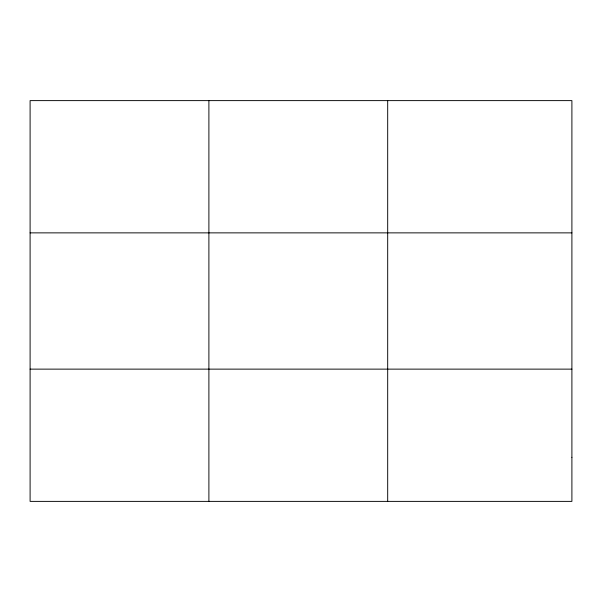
<?xml version="1.0" encoding="UTF-8"?>
<svg xmlns="http://www.w3.org/2000/svg" width="602" height="602" viewBox="0 0 602 602"><rect width="100%" height="100%" fill="white"/><g stroke="black" fill="none" stroke-linecap="round" stroke-linejoin="round"><path stroke-width="0.9" d="M208.894 100.617L208.894 501.383M387.688 100.617L387.688 501.383M30.1 232.869L571.9 232.869M30.1 369.131L571.9 369.131M571.9 457.294L571.9 501.383L30.1 501.383L30.1 100.617L571.9 100.617L571.9 457.294"/></g></svg>
